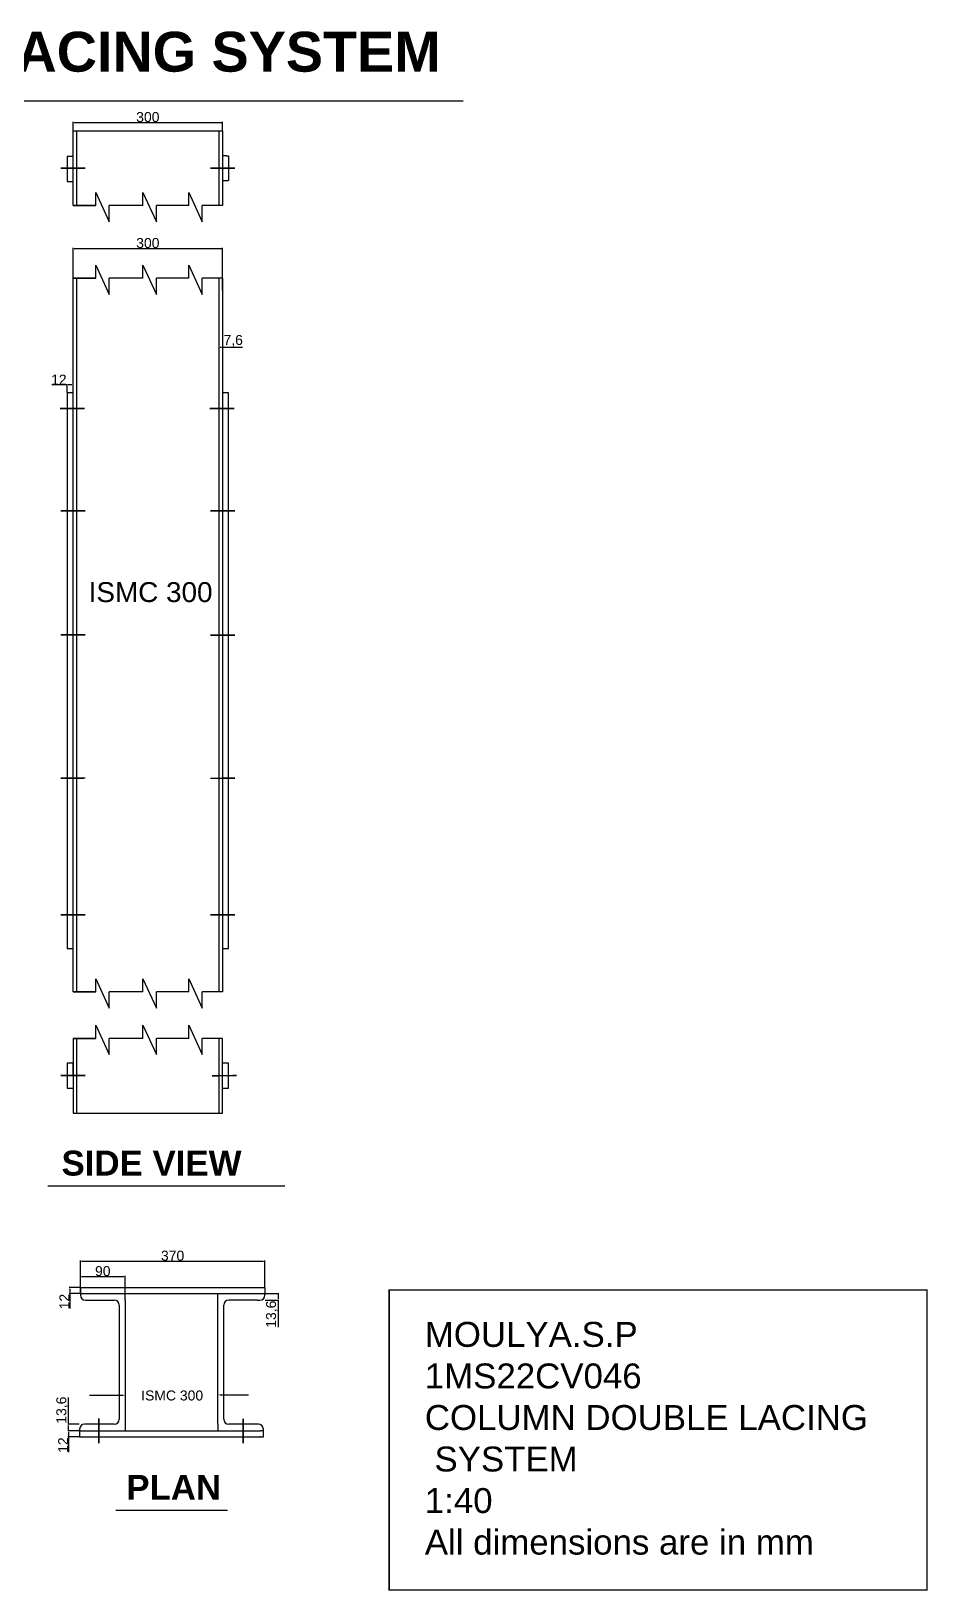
# Model space of a CAD drawing. Header units: millimetres. Extents: x 8616 to 52725, y 6697 to 10698.
# Drawn here: x 50927 to 52725, y 7444 to 10573 of the extents above; entities that cross this region are included whole.
import ezdxf
from ezdxf import colors
from ezdxf.entities.mleader import LeaderData, LeaderLine
from ezdxf.math import Vec2, Vec3

# ---------------------------------------------------------------- set-up
doc = ezdxf.new("R2010")
doc.units = ezdxf.units.MM
doc.linetypes.add('ACAD_ISO02W100', pattern=[15, 12, -3])
doc.layers.add('BEAM', color=255, linetype='Continuous')
doc.styles.get("Standard").update_dxf_attribs({"font": 'arial.ttf'})
doc.dimstyles.new('ISO-25', dxfattribs={"dimtxt": 20, "dimasz": 2.5, "dimexe": 1.25, "dimexo": 0.625, "dimtad": 1, "dimtxsty": 'Standard', "dimcen": 2.5, "dimadec": 0, "dimazin": 0, "dimtfac": 1, "dimtmove": 0, "dimatfit": 3, "dimfxl": 1, "dimarcsym": 0})

# ---------------------------------------------------------------- blocks, each defined once
blk = doc.blocks.new('*D382')
at = {"color": 0, "lineweight": -2, "ltscale": 0.2, "transparency": 16777216}
for p, q in [((51011.3, 10053.8), (51011.3, 10138.6)), ((51311.3, 10053.8), (51311.3, 10138.6)), ((51013.8, 10137.3), (51308.8, 10137.3))]:
    blk.add_line(p, q, dxfattribs=at)
at = {"color": 0, "ltscale": 0.2, "transparency": 16777216}
for points in [[(51013.8, 10137.8), (51013.8, 10136.9), (51011.3, 10137.3)], [(51308.8, 10137.8), (51308.8, 10136.9), (51311.3, 10137.3)]]:
    blk.add_solid(points, dxfattribs=at)
at = {"layer": 'Defpoints', "color": 0, "ltscale": 0.2, "transparency": 16777216}
for p in [(51311.3, 10137.3), (51011.3, 10053.2), (51311.3, 10053.2)]:
    blk.add_point(p, dxfattribs=at)
at = {"color": 0, "ltscale": 0.2, "transparency": 16777216, "insert": (51161.3, 10148.2), "char_height": 20, "attachment_point": 5}
blk.add_mtext('300', dxfattribs=at)
blk = doc.blocks.new('*D383')
at = {"color": 0, "lineweight": -2, "ltscale": 0.2, "transparency": 16777216}
for p, q in [((50999.3, 9863.5), (50969, 9863.5)), ((50999.3, 9848.6), (50999.3, 9864.8)), ((51008.8, 9863.5), (51001.8, 9863.5)), ((51011.3, 9848.6), (51011.3, 9864.8))]:
    blk.add_line(p, q, dxfattribs=at)
at = {"color": 0, "ltscale": 0.2, "transparency": 16777216}
for points in [[(51001.8, 9863.9), (51001.8, 9863.1), (50999.3, 9863.5)], [(51008.8, 9863.9), (51008.8, 9863.1), (51011.3, 9863.5)]]:
    blk.add_solid(points, dxfattribs=at)
at = {"layer": 'Defpoints', "color": 0, "ltscale": 0.2, "transparency": 16777216}
for p in [(50999.3, 9863.5), (50999.3, 9847.9), (51011.3, 9847.9)]:
    blk.add_point(p, dxfattribs=at)
at = {"color": 0, "ltscale": 0.2, "transparency": 16777216, "insert": (50982.9, 9874.2), "char_height": 20, "attachment_point": 5}
blk.add_mtext('12', dxfattribs=at)
blk = doc.blocks.new('*D384')
at = {"color": 0, "lineweight": -2, "ltscale": 0.2, "transparency": 16777216}
for p, q in [((51303.7, 10077.2), (51303.7, 9938)), ((51311.3, 10077.2), (51311.3, 9938)), ((51306.2, 9939.2), (51308.8, 9939.2)), ((51311.3, 9939.2), (51351.3, 9939.2))]:
    blk.add_line(p, q, dxfattribs=at)
at = {"color": 0, "ltscale": 0.2, "transparency": 16777216}
for points in [[(51306.2, 9939.6), (51306.2, 9938.8), (51303.7, 9939.2)], [(51308.8, 9939.6), (51308.8, 9938.8), (51311.3, 9939.2)]]:
    blk.add_solid(points, dxfattribs=at)
at = {"layer": 'Defpoints', "color": 0, "ltscale": 0.2, "transparency": 16777216}
for p in [(51303.7, 10077.8), (51311.3, 10077.8), (51311.3, 9939.2)]:
    blk.add_point(p, dxfattribs=at)
at = {"color": 0, "ltscale": 0.2, "transparency": 16777216, "insert": (51332.5, 9951.9), "char_height": 20, "attachment_point": 5}
blk.add_mtext('7,6', dxfattribs=at)
blk = doc.blocks.new('*D385')
at = {"color": 0, "lineweight": -2, "ltscale": 0.2, "transparency": 16777216}
for p, q in [((51011.3, 10374), (51011.3, 10391.3)), ((51013.8, 10390.1), (51308.8, 10390.1)), ((51311.3, 10374), (51311.3, 10391.3))]:
    blk.add_line(p, q, dxfattribs=at)
at = {"color": 0, "ltscale": 0.2, "transparency": 16777216}
for points in [[(51013.8, 10390.5), (51013.8, 10389.7), (51011.3, 10390.1)], [(51308.8, 10390.5), (51308.8, 10389.7), (51311.3, 10390.1)]]:
    blk.add_solid(points, dxfattribs=at)
at = {"layer": 'Defpoints', "color": 0, "ltscale": 0.2, "transparency": 16777216}
for p in [(51311.3, 10390.1), (51011.3, 10373.4), (51311.3, 10373.4)]:
    blk.add_point(p, dxfattribs=at)
at = {"color": 0, "ltscale": 0.2, "transparency": 16777216, "insert": (51161.3, 10400.9), "char_height": 20, "attachment_point": 5}
blk.add_mtext('300', dxfattribs=at)
blk = doc.blocks.new('*D396')
at = {"color": 0, "lineweight": -2, "ltscale": 0.2, "transparency": 16777216}
for p, q in [((51026, 8041.6), (51026, 8076)), ((51028.5, 8074.8), (51113.5, 8074.8)), ((51116, 8041.6), (51116, 8076))]:
    blk.add_line(p, q, dxfattribs=at)
at = {"color": 0, "ltscale": 0.2, "transparency": 16777216}
for points in [[(51028.5, 8075.2), (51028.5, 8074.4), (51026, 8074.8)], [(51113.5, 8075.2), (51113.5, 8074.4), (51116, 8074.8)]]:
    blk.add_solid(points, dxfattribs=at)
at = {"layer": 'Defpoints', "color": 0, "ltscale": 0.2, "transparency": 16777216}
for p in [(51116, 8074.8), (51026, 8041), (51116, 8041)]:
    blk.add_point(p, dxfattribs=at)
at = {"color": 0, "ltscale": 0.2, "transparency": 16777216, "insert": (51071, 8085.6), "char_height": 20, "attachment_point": 5}
blk.add_mtext('90', dxfattribs=at)
blk = doc.blocks.new('*D397')
at = {"color": 0, "lineweight": -2, "ltscale": 0.2, "transparency": 16777216}
for p, q in [((51025.4, 8053), (51003.5, 8053)), ((51004.7, 8050.5), (51004.7, 8043.5)), ((51025.4, 8041), (51003.5, 8041)), ((51004.7, 8041), (51004.7, 8010.7))]:
    blk.add_line(p, q, dxfattribs=at)
at = {"color": 0, "ltscale": 0.2, "transparency": 16777216}
for points in [[(51004.3, 8050.5), (51005.1, 8050.5), (51004.7, 8053)], [(51004.3, 8043.5), (51005.1, 8043.5), (51004.7, 8041)]]:
    blk.add_solid(points, dxfattribs=at)
at = {"layer": 'Defpoints', "color": 0, "ltscale": 0.2, "transparency": 16777216}
for p in [(51026, 8053), (51004.7, 8041), (51026, 8041)]:
    blk.add_point(p, dxfattribs=at)
at = {"color": 0, "ltscale": 0.2, "transparency": 16777216, "insert": (50994.1, 8024.6), "char_height": 20, "attachment_point": 5, "rotation": 90}
blk.add_mtext('12', dxfattribs=at)
blk = doc.blocks.new('*D392')
at = {"color": 0, "lineweight": -2, "ltscale": 0.2, "transparency": 16777216}
for p, q in [((51396.6, 8041), (51424.2, 8041)), ((51396.6, 8027.4), (51424.2, 8027.4)), ((51423, 8038.5), (51423, 8029.9)), ((51423, 8027.4), (51423, 7973.6))]:
    blk.add_line(p, q, dxfattribs=at)
at = {"color": 0, "ltscale": 0.2, "transparency": 16777216}
for points in [[(51422.6, 8038.5), (51423.4, 8038.5), (51423, 8041)], [(51422.6, 8029.9), (51423.4, 8029.9), (51423, 8027.4)]]:
    blk.add_solid(points, dxfattribs=at)
at = {"layer": 'Defpoints', "color": 0, "ltscale": 0.2, "transparency": 16777216}
for p in [(51396, 8041), (51396, 8027.4), (51423, 8027.4)]:
    blk.add_point(p, dxfattribs=at)
at = {"color": 0, "ltscale": 0.2, "transparency": 16777216, "insert": (51410.3, 7999.3), "char_height": 20, "attachment_point": 5, "rotation": 90}
blk.add_mtext('13,6', dxfattribs=at)
blk = doc.blocks.new('*D393')
at = {"color": 0, "lineweight": -2, "ltscale": 0.2, "transparency": 16777216}
for p, q in [((51024.6, 7765), (51001, 7765)), ((51002.2, 7762.5), (51002.2, 7755.5)), ((51024.6, 7753), (51001, 7753)), ((51002.2, 7753), (51002.2, 7722.7))]:
    blk.add_line(p, q, dxfattribs=at)
at = {"color": 0, "ltscale": 0.2, "transparency": 16777216}
for points in [[(51001.8, 7762.5), (51002.6, 7762.5), (51002.2, 7765)], [(51001.8, 7755.5), (51002.6, 7755.5), (51002.2, 7753)]]:
    blk.add_solid(points, dxfattribs=at)
at = {"layer": 'Defpoints', "color": 0, "ltscale": 0.2, "transparency": 16777216}
for p in [(51025.2, 7765), (51002.2, 7753), (51025.2, 7753)]:
    blk.add_point(p, dxfattribs=at)
at = {"color": 0, "ltscale": 0.2, "transparency": 16777216, "insert": (50991.5, 7736.6), "char_height": 20, "attachment_point": 5, "rotation": 90}
blk.add_mtext('12', dxfattribs=at)
blk = doc.blocks.new('*D394')
at = {"color": 0, "lineweight": -2, "ltscale": 0.2, "transparency": 16777216}
for p, q in [((51002.2, 7778.6), (51002.2, 7832.4)), ((51023.9, 7778.6), (51001, 7778.6)), ((51023.9, 7765), (51001, 7765)), ((51002.2, 7767.5), (51002.2, 7776.1))]:
    blk.add_line(p, q, dxfattribs=at)
at = {"color": 0, "ltscale": 0.2, "transparency": 16777216}
for points in [[(51001.8, 7776.1), (51002.6, 7776.1), (51002.2, 7778.6)], [(51001.8, 7767.5), (51002.6, 7767.5), (51002.2, 7765)]]:
    blk.add_solid(points, dxfattribs=at)
at = {"layer": 'Defpoints', "color": 0, "ltscale": 0.2, "transparency": 16777216}
for p in [(51002.2, 7778.6), (51024.5, 7778.6), (51024.5, 7765)]:
    blk.add_point(p, dxfattribs=at)
at = {"color": 0, "ltscale": 0.2, "transparency": 16777216, "insert": (50989.6, 7806.8), "char_height": 20, "attachment_point": 5, "rotation": 90}
blk.add_mtext('13,6', dxfattribs=at)
blk = doc.blocks.new('*D395')
at = {"color": 0, "lineweight": -2, "ltscale": 0.2, "transparency": 16777216}
for p, q in [((51026, 8053.6), (51026, 8107)), ((51028.5, 8105.7), (51393.5, 8105.7)), ((51396, 8053.6), (51396, 8107))]:
    blk.add_line(p, q, dxfattribs=at)
at = {"color": 0, "ltscale": 0.2, "transparency": 16777216}
for points in [[(51028.5, 8106.1), (51028.5, 8105.3), (51026, 8105.7)], [(51393.5, 8106.1), (51393.5, 8105.3), (51396, 8105.7)]]:
    blk.add_solid(points, dxfattribs=at)
at = {"layer": 'Defpoints', "color": 0, "ltscale": 0.2, "transparency": 16777216}
for p in [(51396, 8105.7), (51026, 8053), (51396, 8053)]:
    blk.add_point(p, dxfattribs=at)
at = {"color": 0, "ltscale": 0.2, "transparency": 16777216, "insert": (51211, 8116.5), "char_height": 20, "attachment_point": 5}
blk.add_mtext('370', dxfattribs=at)

msp = doc.modelspace()

# ---------------------------------------------------------------- linework, layer by layer
at = {"ltscale": 0.8}
msp.add_line((49738.795, 10433.629), (51793.782, 10433.629), dxfattribs=at)
at = {"linetype": 'ACAD_ISO02W100', "ltscale": 0.1}
for p, q in [((51018.867, 10223.392), (51018.867, 10373.392)), ((51303.667, 10373.392), (51303.667, 10223.392)), ((51018.867, 8646.009), (51018.867, 10077.784)), ((51303.667, 10077.784), (51303.667, 8646.009)), ((51018.867, 8402.69), (51018.867, 8552.69)), ((51303.667, 8552.69), (51303.667, 8402.69))]:
    msp.add_line(p, q, dxfattribs=at)
at = {"ltscale": 0.2}
for p, q in [((51011.267, 10321.641), (50999.267, 10321.641)), ((50999.267, 10321.641), (50999.267, 10271.641)), ((51318.867, 10323.392), (51311.267, 10323.392)), ((51318.867, 10323.392), (51323.267, 10323.392)), ((51323.267, 10323.392), (51323.267, 10273.392)), ((50999.267, 10271.641), (51011.267, 10271.641)), ((51311.267, 10273.392), (51318.867, 10273.392)), ((51318.867, 10273.392), (51323.267, 10273.392)), ((51011.267, 8646.009), (51011.267, 10077.784)), ((51311.267, 10077.784), (51311.267, 8646.009)), ((51011.267, 9847.938), (50999.267, 9847.938)), ((50999.267, 9847.938), (50999.267, 8732.682)), ((51323.267, 9847.938), (51311.267, 9847.938)), ((51323.267, 8732.682), (51323.267, 9847.938)), ((51323.267, 9847.938), (51323.267, 9847.938)), ((50999.267, 8732.682), (51011.267, 8732.682)), ((51311.267, 8732.682), (51323.267, 8732.682)), ((51011.267, 8552.69), (51011.267, 8402.69)), ((51311.267, 8402.69), (51311.267, 8552.69)), ((51011.267, 8502.69), (50999.267, 8502.69)), ((50999.267, 8502.69), (50999.267, 8452.69)), ((51011.267, 8477.69), (51011.267, 8502.69)), ((51323.267, 8502.69), (51311.267, 8502.69)), ((51323.267, 8452.69), (51323.267, 8502.69)), ((50999.267, 8452.69), (51011.267, 8452.69)), ((51311.267, 8452.69), (51323.267, 8452.69)), ((51011.267, 8402.69), (51311.267, 8402.69)), ((50960.437, 8256.806), (51436.198, 8256.806)), ((51025.997, 8053.008), (51385.997, 8053.008)), ((51025.997, 8053.008), (51025.997, 8041.008)), ((51025.997, 8053.008), (51395.997, 8053.008)), ((51395.997, 8053.008), (51395.997, 8041.008)), ((51025.997, 8041.008), (51385.997, 8041.008)), ((51025.997, 8041.008), (51025.997, 8037.408)), ((51035.997, 8027.408), (51093.997, 8027.408)), ((51103.997, 8017.408), (51103.997, 7788.608)), ((51115.997, 8027.408), (51115.997, 8041.008)), ((51115.997, 8028.033), (51115.997, 8027.408)), ((51115.997, 8027.408), (51115.997, 7765.008)), ((51301.497, 7778.608), (51301.497, 8041.008)), ((51313.497, 7788.608), (51313.497, 8017.408)), ((51381.497, 8027.408), (51323.497, 8027.408)), ((51381.497, 8027.408), (51385.997, 8027.408)), ((51385.997, 8041.008), (51395.997, 8041.008)), ((51395.997, 8037.408), (51395.997, 8041.008)), ((51024.497, 7768.608), (51024.497, 7765.008)), ((51025.997, 7765.008), (51024.497, 7765.008)), ((51024.497, 7765.008), (51024.497, 7753.008)), ((51025.997, 7765.008), (51385.997, 7765.008)), ((51093.997, 7778.608), (51034.497, 7778.608)), ((51301.497, 7778.608), (51301.497, 7765.008)), ((51382.997, 7778.608), (51323.497, 7778.608)), ((51385.997, 7765.008), (51387.497, 7765.008)), ((51392.997, 7765.008), (51387.497, 7765.008)), ((51392.997, 7765.008), (51392.997, 7768.608)), ((51392.997, 7753.008), (51392.997, 7765.008)), ((51024.497, 7753.008), (51025.997, 7753.008)), ((51025.997, 7753.008), (51392.997, 7753.008)), ((51387.497, 7753.008), (51385.997, 7753.008)), ((51096.812, 7605.879), (51321.245, 7605.879))]:
    msp.add_line(p, q, dxfattribs=at)
for p, q in [((51056.868, 10223.392), (51056.868, 10249.583)), ((51056.868, 10249.583), (51083.961, 10190.954)), ((51151.367, 10223.392), (51151.367, 10249.583)), ((51151.367, 10249.583), (51178.459, 10190.954)), ((51243.221, 10223.392), (51243.221, 10249.583)), ((51243.221, 10249.583), (51270.314, 10190.954)), ((51056.868, 10223.392), (51011.267, 10223.392)), ((51011.267, 10223.392), (51056.868, 10223.392)), ((51151.367, 10223.392), (51083.961, 10223.392)), ((51083.961, 10190.954), (51083.961, 10223.392)), ((51243.221, 10223.392), (51178.459, 10223.392)), ((51178.459, 10190.954), (51178.459, 10223.392)), ((51311.267, 10223.392), (51270.314, 10223.392)), ((51270.314, 10190.954), (51270.314, 10223.392)), ((51056.868, 10077.784), (51011.267, 10077.784)), ((51011.267, 10077.784), (51056.868, 10077.784)), ((51056.868, 10077.784), (51056.868, 10103.975)), ((51056.868, 10103.975), (51083.961, 10045.347)), ((51151.367, 10077.784), (51083.961, 10077.784)), ((51083.961, 10045.347), (51083.961, 10077.784)), ((51151.367, 10077.784), (51151.367, 10103.975)), ((51151.367, 10103.975), (51178.459, 10045.347)), ((51243.221, 10077.784), (51178.459, 10077.784)), ((51178.459, 10045.347), (51178.459, 10077.784)), ((51243.221, 10077.784), (51243.221, 10103.975)), ((51243.221, 10103.975), (51270.314, 10045.347)), ((51311.267, 10077.784), (51270.314, 10077.784)), ((51270.314, 10045.347), (51270.314, 10077.784)), ((51056.868, 8646.009), (51056.868, 8672.199)), ((51056.868, 8672.199), (51083.961, 8613.571)), ((51151.367, 8646.009), (51151.367, 8672.199)), ((51151.367, 8672.199), (51178.459, 8613.571)), ((51243.221, 8646.009), (51243.221, 8672.199)), ((51243.221, 8672.199), (51270.314, 8613.571)), ((51056.868, 8646.009), (51011.267, 8646.009)), ((51011.267, 8646.009), (51056.868, 8646.009)), ((51151.367, 8646.009), (51083.961, 8646.009)), ((51083.961, 8613.571), (51083.961, 8646.009)), ((51243.221, 8646.009), (51178.459, 8646.009)), ((51178.459, 8613.571), (51178.459, 8646.009)), ((51311.267, 8646.009), (51270.314, 8646.009)), ((51270.314, 8613.571), (51270.314, 8646.009)), ((51056.868, 8552.69), (51056.868, 8578.88)), ((51056.868, 8578.88), (51083.961, 8520.252)), ((51151.367, 8552.69), (51151.367, 8578.88)), ((51151.367, 8578.88), (51178.459, 8520.252)), ((51243.221, 8552.69), (51243.221, 8578.88)), ((51243.221, 8578.88), (51270.314, 8520.252)), ((51056.868, 8552.69), (51011.267, 8552.69)), ((51011.267, 8552.69), (51056.868, 8552.69)), ((51151.367, 8552.69), (51083.961, 8552.69)), ((51083.961, 8520.252), (51083.961, 8552.69)), ((51243.221, 8552.69), (51178.459, 8552.69)), ((51178.459, 8520.252), (51178.459, 8552.69)), ((51311.267, 8552.69), (51270.314, 8552.69)), ((51270.314, 8520.252), (51270.314, 8552.69))]:
    msp.add_line(p, q)
for points in [[(51056.868, 10223.392), (51011.267, 10223.392), (51011.267, 10373.392), (51311.267, 10373.392), (51311.267, 10223.392), (51270.314, 10223.392)], [(51151.367, 10223.392), (51083.961, 10223.392)], [(51243.221, 10223.392), (51178.459, 10223.392)]]:
    msp.add_lwpolyline(points, dxfattribs=at)
at = {"ltscale": 0.2, "const_width": 3}
for points in [[(51034.578, 10298.469), (51034.578, 10298.726), (50987.954, 10298.573), (50987.955, 10298.315)], [(51334.578, 10298.469), (51334.578, 10298.726), (51287.954, 10298.573), (51287.955, 10298.315)], [(51033.386, 9816.246), (51033.385, 9816.504), (50986.762, 9816.351), (50986.762, 9816.093)], [(51333.386, 9816.246), (51333.385, 9816.504), (51286.762, 9816.351), (51286.762, 9816.093)], [(51333.386, 9816.246), (51333.385, 9816.504), (51286.762, 9816.351), (51286.762, 9816.093)], [(51034.579, 9611.145), (51034.578, 9611.403), (50987.955, 9611.249), (50987.956, 9610.992)], [(51334.579, 9611.145), (51334.578, 9611.403), (51287.955, 9611.249), (51287.956, 9610.992)], [(51034.578, 9361.973), (51034.578, 9362.231), (50987.954, 9362.077), (50987.955, 9361.82)], [(51334.579, 9361.716), (51334.578, 9361.973), (51287.955, 9361.82), (51287.956, 9361.562)], [(51034.578, 9074.848), (51034.578, 9075.105), (50987.954, 9074.952), (50987.955, 9074.694)], [(51334.578, 9074.343), (51334.578, 9074.6), (51287.954, 9074.447), (51287.955, 9074.189)], [(51034.578, 8800.428), (51034.578, 8800.686), (50987.954, 8800.532), (50987.955, 8800.275)], [(51334.579, 8800.428), (51334.578, 8800.686), (51287.955, 8800.532), (51287.956, 8800.275)], [(51034.578, 8477.999), (51034.578, 8478.257), (50987.954, 8478.103), (50987.955, 8477.845)], [(51338.078, 8477.766), (51338.078, 8478.024), (51291.454, 8477.871), (51291.455, 8477.613)], [(51063.425, 7788.61), (51063.168, 7788.61), (51063.168, 7741.986), (51063.425, 7741.986)], [(51352.755, 7788.32), (51352.497, 7788.32), (51352.497, 7741.696), (51352.755, 7741.696)]]:
    msp.add_lwpolyline(points, close=True, dxfattribs=at)
at = {"ltscale": 0.8, "const_width": 3}
msp.add_lwpolyline([(51645.15, 8047.666), (52723.937, 8047.666), (52723.937, 7445.849), (51645.15, 7445.849)], close=True, dxfattribs=at)
at = {"ltscale": 0.2}
for centre, start, end in [((51035.997, 8037.408), 180, 270), ((51093.997, 8017.408), 0, 90), ((51323.497, 8017.408), 90, 180), ((51385.997, 8037.408), 270, 0), ((51034.497, 7768.608), 90, 180), ((51093.997, 7788.608), 270, 0), ((51323.497, 7788.608), 180, 270), ((51382.997, 7768.608), 0, 90)]:
    msp.add_arc(centre, 10, start, end, dxfattribs=at)

# ---------------------------------------------------------------- texts
at = {"ltscale": 0.8, "insert": (49805.377, 10572.076), "char_height": 80, "attachment_point": 1}
msp.add_mtext_dynamic_manual_height_columns('{\\fArial|b1|i0|c0|p34;COLUMN DOUBLE LACING SYSTEM }', width=3619.00866, gutter_width=12.5, heights=[0], dxfattribs=at)
at = {"ltscale": 0.2, "attachment_point": 1}
for s, width, insert, char_height in [('\\pxtc0;ISMC 300', 285.15829, (51042.633, 9467.929), 40), ('{\\fArial|b1|i0|c0|p34;SIDE VIEW}', 732.18672, (50988.301, 8327.413), 50), ('ISMC 300', 156.30358, (51147.995, 7846.2), 20), ('{\\fArial|b1|i0|c0|p34;PLAN}', 242.51554, (51118.123, 7676.912), 50)]:
    msp.add_mtext_dynamic_manual_height_columns(s, width=width, gutter_width=12.5, heights=[0], dxfattribs=dict(at, insert=insert, char_height=char_height))
at = {"layer": 'BEAM', "color": 18, "lineweight": 0, "true_color": 0x000000, "insert": (51716.76, 7983.769), "char_height": 50, "attachment_point": 1}
msp.add_mtext_dynamic_manual_height_columns('{\\C0;MOULYA.S.P\\P1MS22CV046\\PCOLUMN DOUBLE LACING\\P SYSTEM\\P1:40\\PAll dimensions are in mm}', width=2028.33524, gutter_width=50, heights=[0], dxfattribs=at)

# ---------------------------------------------------------------- dimensions: what is measured, and where the dimension line sits
at = {"ltscale": 0.2}
for base, p1, p2, picture, middle in [((51311.267, 10390.097), (51011.267, 10373.392), (51311.267, 10373.392), '*D385', (51161.267, 10400.941)), ((51311.267, 10137.335), (51011.267, 10053.155), (51311.267, 10053.155), '*D382', (51161.267, 10148.178)), ((51311.267, 9939.214), (51303.667, 10077.784), (51311.267, 10077.784), '*D384', (51332.509, 9951.858)), ((50999.267, 9863.506), (51011.267, 9847.938), (50999.267, 9847.938), '*D383', (50982.861, 9874.172)), ((51395.997, 8105.701), (51025.997, 8053.008), (51395.997, 8053.008), '*D395', (51210.997, 8116.544)), ((51115.997, 8074.778), (51025.997, 8041.008), (51115.997, 8041.008), '*D396', (51070.997, 8085.614))]:
    dim = msp.add_linear_dim(base=base, p1=p1, p2=p2, dimstyle='ISO-25', dxfattribs=at)
    dim.commit()
    dim.dimension.update_dxf_attribs({"geometry": picture, "text_midpoint": middle})
for base, p1, p2, picture, middle in [((51004.725, 8041.008), (51025.997, 8053.008), (51025.997, 8041.008), '*D397', (50994.059, 8024.602)), ((51422.972, 8027.408), (51395.997, 8041.008), (51395.997, 8027.408), '*D392', (51410.328, 7999.255)), ((51002.211, 7778.608), (51024.497, 7765.008), (51024.497, 7778.608), '*D394', (50989.567, 7806.76)), ((51002.211, 7753.008), (51025.247, 7765.008), (51025.247, 7753.008), '*D393', (50991.545, 7736.602))]:
    dim = msp.add_linear_dim(base=base, p1=p1, p2=p2, angle=90, dimstyle='ISO-25', dxfattribs=at)
    dim.commit()
    dim.dimension.update_dxf_attribs({"geometry": picture, "text_midpoint": middle})

# ---------------------------------------------------------------- leaders
ml = msp.add_multileader_mtext('Standard', dxfattribs=at)
ml.set_content(' ', color=256)
ml.set_leader_properties()
ml.build(insert=Vec2(0, 0))
ctx = ml.context
ctx.base_point, ctx.plane_origin = Vec3(51038.664, 7836.23), Vec3(51115.997, 7836.23)
ctx.text_align_type = 2
notes = []
notes.append((ctx, [(0, (1, 1, 0), (51052.217, 7836.23), (-1, 0), 8, [(0, [(51115.997, 7836.23)], 0, [])])]))
ctx.mtext.insert, ctx.mtext.alignment, ctx.mtext.flow_direction = Vec3(51042.217, 7838.23), 3, 5
ml = msp.add_multileader_mtext('Standard', dxfattribs=at)
ml.set_content('', color=256)
ml.set_leader_properties()
ml.build(insert=Vec2(0, 0))
ctx = ml.context
ctx.base_point, ctx.plane_origin = Vec3(51363.513, 7837.56), Vec3(51295.997, 7837.56)
notes.append((ctx, [(0, (1, 1, 0), (51355.513, 7837.56), (1, 0), 8, [(0, [(51301.497, 7837.56)], 0, [])])]))
ctx.mtext.insert, ctx.mtext.flow_direction = Vec3(51365.513, 7839.56), 5
for ctx, leaders in notes:
    for number, flags, end, landing, length, lines in leaders:
        leader = LeaderData()
        leader.index, (leader.has_last_leader_line, leader.has_dogleg_vector, leader.attachment_direction) = number, flags
        leader.last_leader_point, leader.dogleg_vector, leader.dogleg_length = Vec3(end), Vec3(landing), length
        for number, points, colour, breaks in lines:
            line = LeaderLine()
            line.index, line.vertices, line.color, line.breaks = number, Vec3.list(points), colors.encode_raw_color(colour), breaks
            leader.lines.append(line)
        ctx.leaders.append(leader)

doc.saveas('drawing.dxf')
